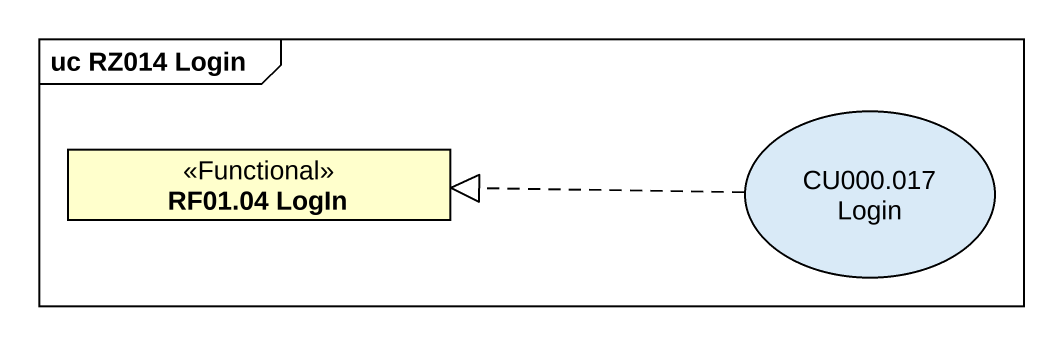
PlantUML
@startuml
mainframe uc RZ014 Login
allowmixing
hide circle
hide empty members
class "RF01.04 LogIn" as RF01_04_LogIn <<Functional>>
usecase "CU000.017 Login" as CU000_017_Login
CU000_017_Login .left.|> RF01_04_LogIn
@enduml
